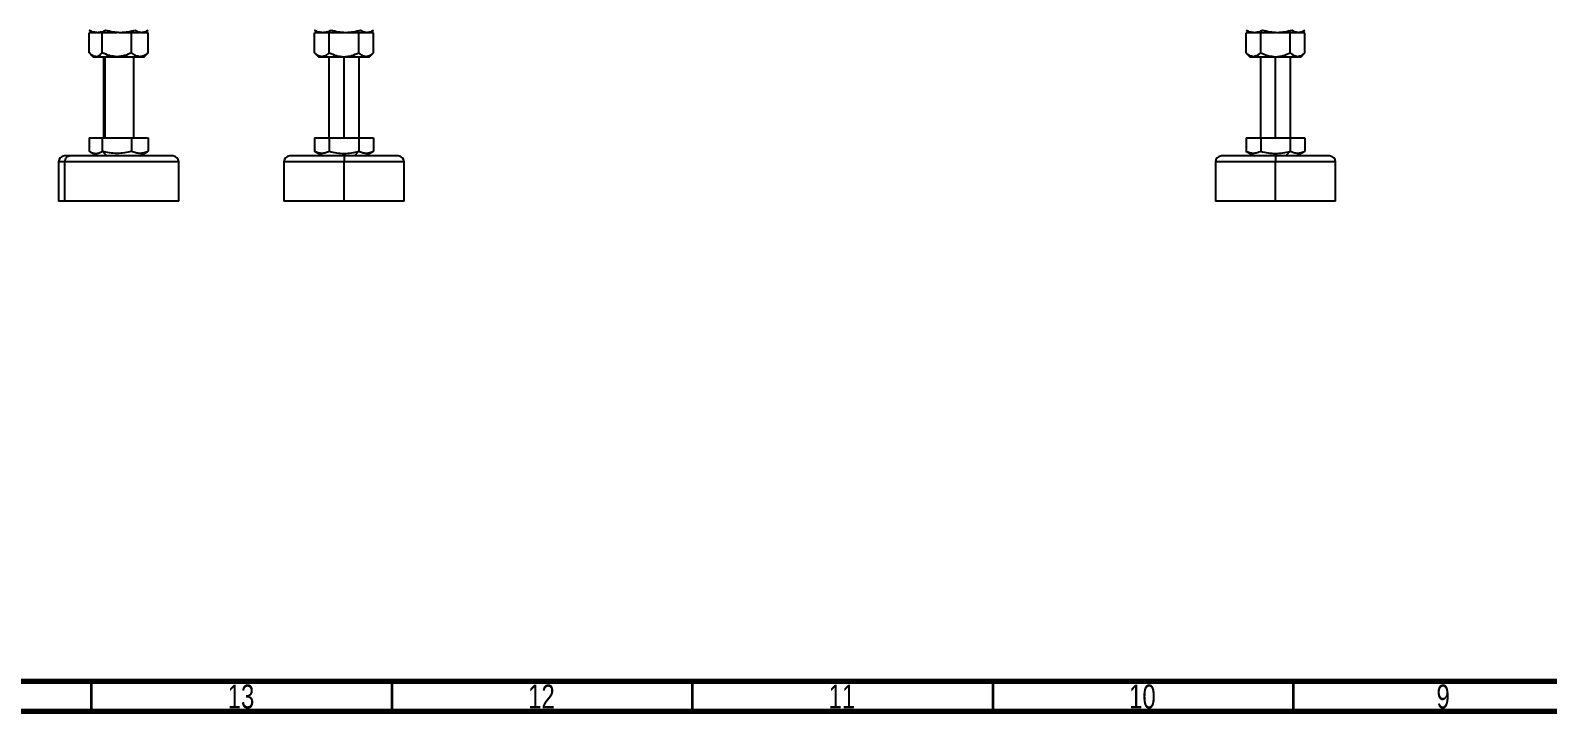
# Model space of a CAD drawing. Header units: millimetres. Extents: x 15 to 836, y 5 to 589.
# Drawn here: x 165.4 to 417.8, y 5 to 118.3 of the extents above; entities that cross this region are included whole.
import ezdxf

# ---------------------------------------------------------------- set-up
doc = ezdxf.new("R2010")
doc.units = ezdxf.units.MM
doc.styles.add('SLDTEXTSTYLE0', font='TXT', dxfattribs={"width": 0.75})

msp = doc.modelspace()

# ---------------------------------------------------------------- linework, layer by layer
at = {"color": 7, "linetype": 'Continuous', "lineweight": 25}
for p, q in [((175.16, 114.57), (175.16, 117.91)), ((175.17, 117.91), (175.16, 117.91)), ((175.35, 118.2), (175.17, 118.29)), ((175.17, 114.57), (175.17, 117.91)), ((176.25, 117.91), (175.17, 117.91)), ((175.34, 118.19), (175.81, 117.91)), ((177.33, 117.91), (176.38, 117.91)), ((177.33, 114.57), (177.33, 117.91)), ((179.77, 117.91), (177.33, 117.91)), ((182.22, 117.91), (180.07, 117.91)), ((182.22, 114.57), (182.22, 117.91)), ((183.59, 117.91), (182.22, 117.91)), ((184.96, 117.91), (183.76, 117.91)), ((184.31, 117.91), (184.8, 118.19)), ((184.96, 114.57), (184.96, 117.91)), ((184.97, 117.91), (184.96, 117.91)), ((184.97, 114.57), (184.97, 117.91)), ((212.66, 114.57), (212.66, 117.91)), ((213.88, 117.91), (212.66, 117.91)), ((212.85, 118.2), (212.67, 118.29)), ((212.84, 118.19), (213.31, 117.91)), ((215.11, 117.91), (213.96, 117.91)), ((215.11, 114.57), (215.11, 117.91)), ((217.56, 117.91), (215.11, 117.91)), ((220.02, 117.91), (217.71, 117.91)), ((220.02, 114.57), (220.02, 117.91)), ((221.24, 117.91), (220.02, 117.91)), ((222.47, 117.91), (221.32, 117.91)), ((221.81, 117.91), (222.3, 118.19)), ((222.47, 114.57), (222.47, 117.91)), ((367.66, 114.57), (367.66, 117.91)), ((368.88, 117.91), (367.66, 117.91)), ((367.85, 118.2), (367.67, 118.29)), ((367.84, 118.19), (368.31, 117.91)), ((370.11, 117.91), (368.96, 117.91)), ((370.11, 114.57), (370.11, 117.91)), ((372.56, 117.91), (370.11, 117.91)), ((375.02, 117.91), (372.71, 117.91)), ((375.02, 114.57), (375.02, 117.91)), ((376.24, 117.91), (375.02, 117.91)), ((377.47, 117.91), (376.32, 117.91)), ((376.81, 117.91), (377.3, 118.19)), ((377.47, 114.57), (377.47, 117.91)), ((175.15, 114.57), (175.16, 114.57)), ((175.25, 114.5), (175.16, 114.57)), ((175.33, 114.4), (175.81, 113.91)), ((175.81, 113.91), (176.25, 113.91)), ((176.25, 113.91), (179.77, 113.91)), ((177.56, 113.91), (177.56, 100.41)), ((179.77, 113.91), (183.59, 113.91)), ((182.56, 100.41), (182.56, 113.91)), ((183.59, 113.91), (184.31, 113.91)), ((184.31, 113.91), (184.81, 114.41)), ((184.8, 114.42), (184.96, 114.57)), ((184.97, 114.57), (184.97, 114.57)), ((212.65, 114.57), (213.31, 113.91)), ((213.31, 113.91), (213.88, 113.91)), ((213.88, 113.91), (217.56, 113.91)), ((215.06, 113.91), (215.06, 100.41)), ((217.56, 113.91), (221.24, 113.91)), ((220.06, 100.41), (220.06, 113.91)), ((221.24, 113.91), (221.81, 113.91)), ((221.81, 113.91), (222.47, 114.57)), ((367.65, 114.57), (368.31, 113.91)), ((368.31, 113.91), (368.88, 113.91)), ((368.88, 113.91), (372.56, 113.91)), ((370.06, 113.91), (370.06, 100.41)), ((372.56, 113.91), (376.24, 113.91)), ((375.06, 100.41), (375.06, 113.91)), ((376.24, 113.91), (376.81, 113.91)), ((376.81, 113.91), (377.47, 114.57)), ((175.16, 100.41), (175.17, 100.41)), ((175.16, 100.41), (175.16, 98.19)), ((175.17, 100.41), (175.17, 98.19)), ((175.17, 100.41), (177.33, 100.41)), ((177.33, 100.41), (182.22, 100.41)), ((177.33, 100.41), (177.33, 98.19)), ((182.22, 100.41), (182.22, 98.19)), ((182.22, 100.41), (184.96, 100.41)), ((184.96, 100.41), (184.96, 98.19)), ((184.96, 100.41), (184.97, 100.41)), ((184.97, 100.41), (184.97, 98.19)), ((212.66, 100.41), (215.11, 100.41)), ((212.66, 100.41), (212.66, 98.19)), ((215.11, 100.41), (215.11, 98.19)), ((215.11, 100.41), (220.02, 100.41)), ((220.02, 100.41), (220.02, 98.19)), ((220.02, 100.41), (222.47, 100.41)), ((222.47, 100.41), (222.47, 98.19)), ((367.66, 100.41), (370.11, 100.41)), ((367.66, 100.41), (367.66, 98.19)), ((370.11, 100.41), (370.11, 98.19)), ((370.11, 100.41), (375.02, 100.41)), ((375.02, 100.41), (375.02, 98.19)), ((375.02, 100.41), (377.47, 100.41)), ((377.47, 100.41), (377.47, 98.19)), ((170.06, 96.41), (170.06, 89.91)), ((171.98, 97.41), (171.06, 97.41)), ((171.08, 89.91), (171.08, 96.41)), ((189.06, 97.41), (171.98, 97.41)), ((175.15, 98.19), (175.32, 98.1)), ((175.25, 98.15), (175.16, 98.19)), ((175.32, 98.1), (176.56, 97.41)), ((178.11, 97.41), (177.33, 98.19)), ((183.56, 97.41), (184.8, 98.1)), ((184.8, 98.11), (184.96, 98.19)), ((184.97, 98.19), (184.97, 98.19)), ((190.06, 89.91), (190.06, 96.41)), ((207.56, 96.41), (207.56, 89.91)), ((217.56, 97.41), (208.56, 97.41)), ((212.65, 98.19), (214.06, 97.41)), ((226.56, 97.41), (217.56, 97.41)), ((217.56, 89.91), (217.56, 96.41)), ((219.31, 97.41), (220.02, 98.19)), ((221.06, 97.41), (222.47, 98.19)), ((227.56, 89.91), (227.56, 96.41)), ((362.56, 96.41), (362.56, 89.91)), ((372.56, 97.41), (363.56, 97.41)), ((367.65, 98.19), (369.06, 97.41)), ((381.56, 97.41), (372.56, 97.41)), ((372.56, 89.91), (372.56, 96.41)), ((374.31, 97.41), (375.02, 98.19)), ((376.06, 97.41), (377.47, 98.19)), ((382.56, 89.91), (382.56, 96.41)), ((171.08, 89.91), (170.06, 89.91)), ((190.06, 89.91), (171.08, 89.91)), ((217.56, 89.91), (207.56, 89.91)), ((227.56, 89.91), (217.56, 89.91)), ((372.56, 89.91), (362.56, 89.91)), ((382.56, 89.91), (372.56, 89.91))]:
    msp.add_line(p, q, dxfattribs=at)
at = {"color": 8, "linetype": 'Continuous', "lineweight": 25}
for p, q in [((177.82, 100.41), (177.82, 113.91)), ((217.56, 100.41), (217.56, 113.91)), ((372.56, 100.41), (372.56, 113.91)), ((171.08, 96.41), (170.06, 96.41)), ((190.06, 96.41), (171.08, 96.41)), ((217.56, 96.41), (207.56, 96.41)), ((227.56, 96.41), (217.56, 96.41)), ((372.56, 96.41), (362.56, 96.41)), ((382.56, 96.41), (372.56, 96.41))]:
    msp.add_line(p, q, dxfattribs=at)
at = {"color": 7, "linetype": 'Continuous', "lineweight": 70}
for p, q in [((831, 10), (20, 10)), ((836, 5), (15, 5))]:
    msp.add_line(p, q, dxfattribs=at)
at = {"color": 7, "linetype": 'Continuous', "lineweight": 35}
for p, q in [((175.5, 10), (175.5, 5)), ((225.5, 10), (225.5, 5)), ((275.5, 10), (275.5, 5)), ((325.5, 10), (325.5, 5)), ((375.5, 10), (375.5, 5))]:
    msp.add_line(p, q, dxfattribs=at)
at = {"color": 7, "linetype": 'Continuous', "lineweight": 25}
for centre, start, end in [((171.06, 96.41), 90, 180), ((189.06, 96.41), 0, 90), ((208.56, 96.41), 90, 180), ((226.56, 96.41), 0, 90), ((363.56, 96.41), 90, 180), ((381.56, 96.41), 0, 90)]:
    msp.add_arc(centre, 1, start, end, dxfattribs=at)
for points, knots in [([(176.54, 117.91), (176.31, 117.93), (175.84, 117.97), (175.39, 118.19), (175.17, 118.29)], [0, 0, 0, 0, 0.500253, 1, 1, 1, 1]), ([(177.92, 118.29), (177.69, 118.19), (177.24, 117.97), (176.78, 117.93), (176.54, 117.91)], [0, 0, 0, 0, 0.500368, 1, 1, 1, 1]), ([(180.36, 117.91), (179.95, 117.93), (179.12, 117.97), (178.32, 118.19), (177.92, 118.29)], [0, 0, 0, 0, 0.5002523, 1, 1, 1, 1]), ([(182.81, 118.29), (182.41, 118.19), (181.61, 117.97), (180.78, 117.93), (180.36, 117.91)], [0, 0, 0, 0, 0.500367, 1, 1, 1, 1]), ([(183.89, 117.91), (183.7, 117.93), (183.34, 117.97), (182.99, 118.19), (182.81, 118.29)], [0, 0, 0, 0, 0.502075, 1, 1, 1, 1]), ([(184.96, 118.29), (184.78, 118.19), (184.43, 117.97), (184.07, 117.93), (183.89, 117.91)], [0, 0, 0, 0, 0.501639, 1, 1, 1, 1]), ([(214.04, 117.91), (213.81, 117.93), (213.34, 117.97), (212.89, 118.19), (212.67, 118.29)], [0, 0, 0, 0, 0.5002512, 1, 1, 1, 1]), ([(215.42, 118.29), (215.19, 118.19), (214.74, 117.97), (214.28, 117.93), (214.04, 117.91)], [0, 0, 0, 0, 0.500368, 1, 1, 1, 1]), ([(217.86, 117.91), (217.45, 117.93), (216.62, 117.97), (215.82, 118.19), (215.42, 118.29)], [0, 0, 0, 0, 0.500253, 1, 1, 1, 1]), ([(220.31, 118.29), (219.91, 118.19), (219.11, 117.97), (218.28, 117.93), (217.86, 117.91)], [0, 0, 0, 0, 0.500367, 1, 1, 1, 1]), ([(221.39, 117.91), (221.2, 117.93), (220.84, 117.97), (220.49, 118.19), (220.31, 118.29)], [0, 0, 0, 0, 0.502074, 1, 1, 1, 1]), ([(222.46, 118.29), (222.28, 118.19), (221.93, 117.97), (221.57, 117.93), (221.39, 117.91)], [0, 0, 0, 0, 0.501641, 1, 1, 1, 1]), ([(369.04, 117.91), (368.81, 117.93), (368.34, 117.97), (367.89, 118.19), (367.67, 118.29)], [0, 0, 0, 0, 0.500251, 1, 1, 1, 1]), ([(370.42, 118.29), (370.19, 118.19), (369.74, 117.97), (369.28, 117.93), (369.04, 117.91)], [0, 0, 0, 0, 0.500367, 1, 1, 1, 1]), ([(372.86, 117.91), (372.45, 117.93), (371.62, 117.97), (370.82, 118.19), (370.42, 118.29)], [0, 0, 0, 0, 0.500254, 1, 1, 1, 1]), ([(375.31, 118.29), (374.91, 118.19), (374.11, 117.97), (373.28, 117.93), (372.86, 117.91)], [0, 0, 0, 0, 0.500369, 1, 1, 1, 1]), ([(376.39, 117.91), (376.2, 117.93), (375.84, 117.97), (375.49, 118.19), (375.31, 118.29)], [0, 0, 0, 0, 0.502076, 1, 1, 1, 1]), ([(377.46, 118.29), (377.28, 118.19), (376.93, 117.97), (376.57, 117.93), (376.39, 117.91)], [0, 0, 0, 0, 0.501642, 1, 1, 1, 1]), ([(175.17, 114.57), (175.34, 114.39), (175.68, 114.03), (176.06, 113.95), (176.25, 113.91)], [0, 0, 0, 0, 0.5008347, 1, 1, 1, 1]), ([(176.38, 113.91), (176.17, 113.94), (175.86, 113.98), (175.58, 114.23), (175.5, 114.3)], [0, 0, 0, 0, 0.700173, 1, 1, 1, 1]), ([(176.25, 113.91), (176.43, 113.95), (176.81, 114.03), (177.15, 114.39), (177.33, 114.57)], [0, 0, 0, 0, 0.498919, 1, 1, 1, 1]), ([(179.77, 113.91), (179.35, 113.95), (178.49, 114.03), (177.72, 114.39), (177.33, 114.57)], [0, 0, 0, 0, 0.497795, 1, 1, 1, 1]), ([(182.22, 114.57), (181.83, 114.39), (181.06, 114.03), (180.2, 113.95), (179.77, 113.91)], [0, 0, 0, 0, 0.499056, 1, 1, 1, 1]), ([(183.59, 113.91), (183.35, 113.95), (182.87, 114.03), (182.44, 114.39), (182.22, 114.57)], [0, 0, 0, 0, 0.497795, 1, 1, 1, 1]), ([(184.96, 114.57), (184.74, 114.39), (184.31, 114.03), (183.83, 113.95), (183.59, 113.91)], [0, 0, 0, 0, 0.499055, 1, 1, 1, 1]), ([(213.88, 113.91), (213.67, 113.95), (213.24, 114.03), (212.85, 114.39), (212.66, 114.57)], [0, 0, 0, 0, 0.497795, 1, 1, 1, 1]), ([(215.11, 114.57), (214.91, 114.39), (214.53, 114.03), (214.1, 113.95), (213.88, 113.91)], [0, 0, 0, 0, 0.499056, 1, 1, 1, 1]), ([(215.11, 114.57), (215.5, 114.39), (216.28, 114.03), (217.14, 113.95), (217.56, 113.91)], [0, 0, 0, 0, 0.500835, 1, 1, 1, 1]), ([(217.56, 113.91), (217.99, 113.95), (218.85, 114.03), (219.63, 114.39), (220.02, 114.57)], [0, 0, 0, 0, 0.498918, 1, 1, 1, 1]), ([(221.24, 113.91), (221.03, 113.95), (220.6, 114.03), (220.21, 114.39), (220.02, 114.57)], [0, 0, 0, 0, 0.497796, 1, 1, 1, 1]), ([(222.47, 114.57), (222.28, 114.39), (221.89, 114.03), (221.46, 113.95), (221.24, 113.91)], [0, 0, 0, 0, 0.499055, 1, 1, 1, 1]), ([(368.88, 113.91), (368.67, 113.95), (368.24, 114.03), (367.85, 114.39), (367.66, 114.57)], [0, 0, 0, 0, 0.497797, 1, 1, 1, 1]), ([(370.11, 114.57), (369.91, 114.39), (369.53, 114.03), (369.1, 113.95), (368.88, 113.91)], [0, 0, 0, 0, 0.4990547, 1, 1, 1, 1]), ([(370.11, 114.57), (370.5, 114.39), (371.28, 114.03), (372.14, 113.95), (372.56, 113.91)], [0, 0, 0, 0, 0.500837, 1, 1, 1, 1]), ([(372.56, 113.91), (372.99, 113.95), (373.85, 114.03), (374.63, 114.39), (375.02, 114.57)], [0, 0, 0, 0, 0.498916, 1, 1, 1, 1]), ([(376.24, 113.91), (376.03, 113.95), (375.6, 114.03), (375.21, 114.39), (375.02, 114.57)], [0, 0, 0, 0, 0.497797, 1, 1, 1, 1]), ([(377.47, 114.57), (377.28, 114.39), (376.89, 114.03), (376.46, 113.95), (376.24, 113.91)], [0, 0, 0, 0, 0.499055, 1, 1, 1, 1]), ([(171.98, 97.41), (171.86, 97.4), (171.63, 97.37), (171.33, 97.14), (171.12, 96.81), (171.1, 96.55), (171.08, 96.41)], [0, 0, 0, 0, 0.25, 0.499993, 0.749995, 1, 1, 1, 1]), ([(175.17, 98.19), (175.34, 98.09), (175.7, 97.89), (176.25, 97.8), (176.79, 97.89), (177.15, 98.09), (177.33, 98.19)], [0, 0, 0, 0, 0.2509, 0.500296, 0.75115, 1, 1, 1, 1]), ([(182.22, 98.19), (181.82, 98.09), (181.02, 97.89), (179.78, 97.8), (178.53, 97.89), (177.73, 98.09), (177.33, 98.19)], [0, 0, 0, 0, 0.249755, 0.499194, 0.74971, 1, 1, 1, 1]), ([(184.96, 98.19), (184.73, 98.09), (184.29, 97.89), (183.59, 97.8), (182.9, 97.89), (182.45, 98.09), (182.22, 98.19)], [0, 0, 0, 0, 0.249755, 0.499194, 0.74971, 1, 1, 1, 1]), ([(215.11, 98.19), (214.91, 98.09), (214.51, 97.89), (213.88, 97.8), (213.26, 97.89), (212.86, 98.09), (212.66, 98.19)], [0, 0, 0, 0, 0.249754, 0.499194, 0.749709, 1, 1, 1, 1]), ([(215.11, 98.19), (215.51, 98.09), (216.32, 97.89), (217.57, 97.8), (218.81, 97.89), (219.62, 98.09), (220.02, 98.19)], [0, 0, 0, 0, 0.2509, 0.500296, 0.75115, 1, 1, 1, 1]), ([(217.56, 97.41), (217.56, 97.4), (217.56, 97.37), (217.56, 97.14), (217.56, 96.81), (217.56, 96.55), (217.56, 96.41)], [0, 0, 0, 0, 0.25, 0.499992, 0.749995, 1, 1, 1, 1]), ([(222.47, 98.19), (222.27, 98.09), (221.87, 97.89), (221.24, 97.8), (220.62, 97.89), (220.22, 98.09), (220.02, 98.19)], [0, 0, 0, 0, 0.249756, 0.499195, 0.74971, 1, 1, 1, 1]), ([(370.11, 98.19), (369.91, 98.09), (369.51, 97.89), (368.88, 97.8), (368.26, 97.89), (367.86, 98.09), (367.66, 98.19)], [0, 0, 0, 0, 0.249755, 0.499194, 0.74971, 1, 1, 1, 1]), ([(370.11, 98.19), (370.51, 98.09), (371.32, 97.89), (372.57, 97.8), (373.81, 97.89), (374.62, 98.09), (375.02, 98.19)], [0, 0, 0, 0, 0.250901, 0.500297, 0.751148, 1, 1, 1, 1]), ([(372.56, 97.41), (372.56, 97.4), (372.56, 97.37), (372.56, 97.14), (372.56, 96.81), (372.56, 96.55), (372.56, 96.41)], [0, 0, 0, 0, 0.25, 0.499992, 0.749995, 1, 1, 1, 1]), ([(377.47, 98.19), (377.27, 98.09), (376.87, 97.89), (376.24, 97.8), (375.62, 97.89), (375.22, 98.09), (375.02, 98.19)], [0, 0, 0, 0, 0.249756, 0.499195, 0.749711, 1, 1, 1, 1])]:
    msp.add_open_spline(points, degree=3, knots=knots, dxfattribs=at)

# ---------------------------------------------------------------- texts
at = {"color": 7, "linetype": 'Continuous', "lineweight": 0, "attachment_point": 2, "style": 'SLDTEXTSTYLE0'}
for s, insert, char_height in [('13', (200.42, 9.5), 3.969), ('12', (250.42, 9.5), 3.969), ('11', (300.42, 9.5), 3.969), ('10', (350.42, 9.5), 3.969), ('9', (400.46, 9.5), 3.97)]:
    msp.add_mtext(s, dxfattribs=dict(at, insert=insert, char_height=char_height))

doc.saveas('drawing.dxf')
